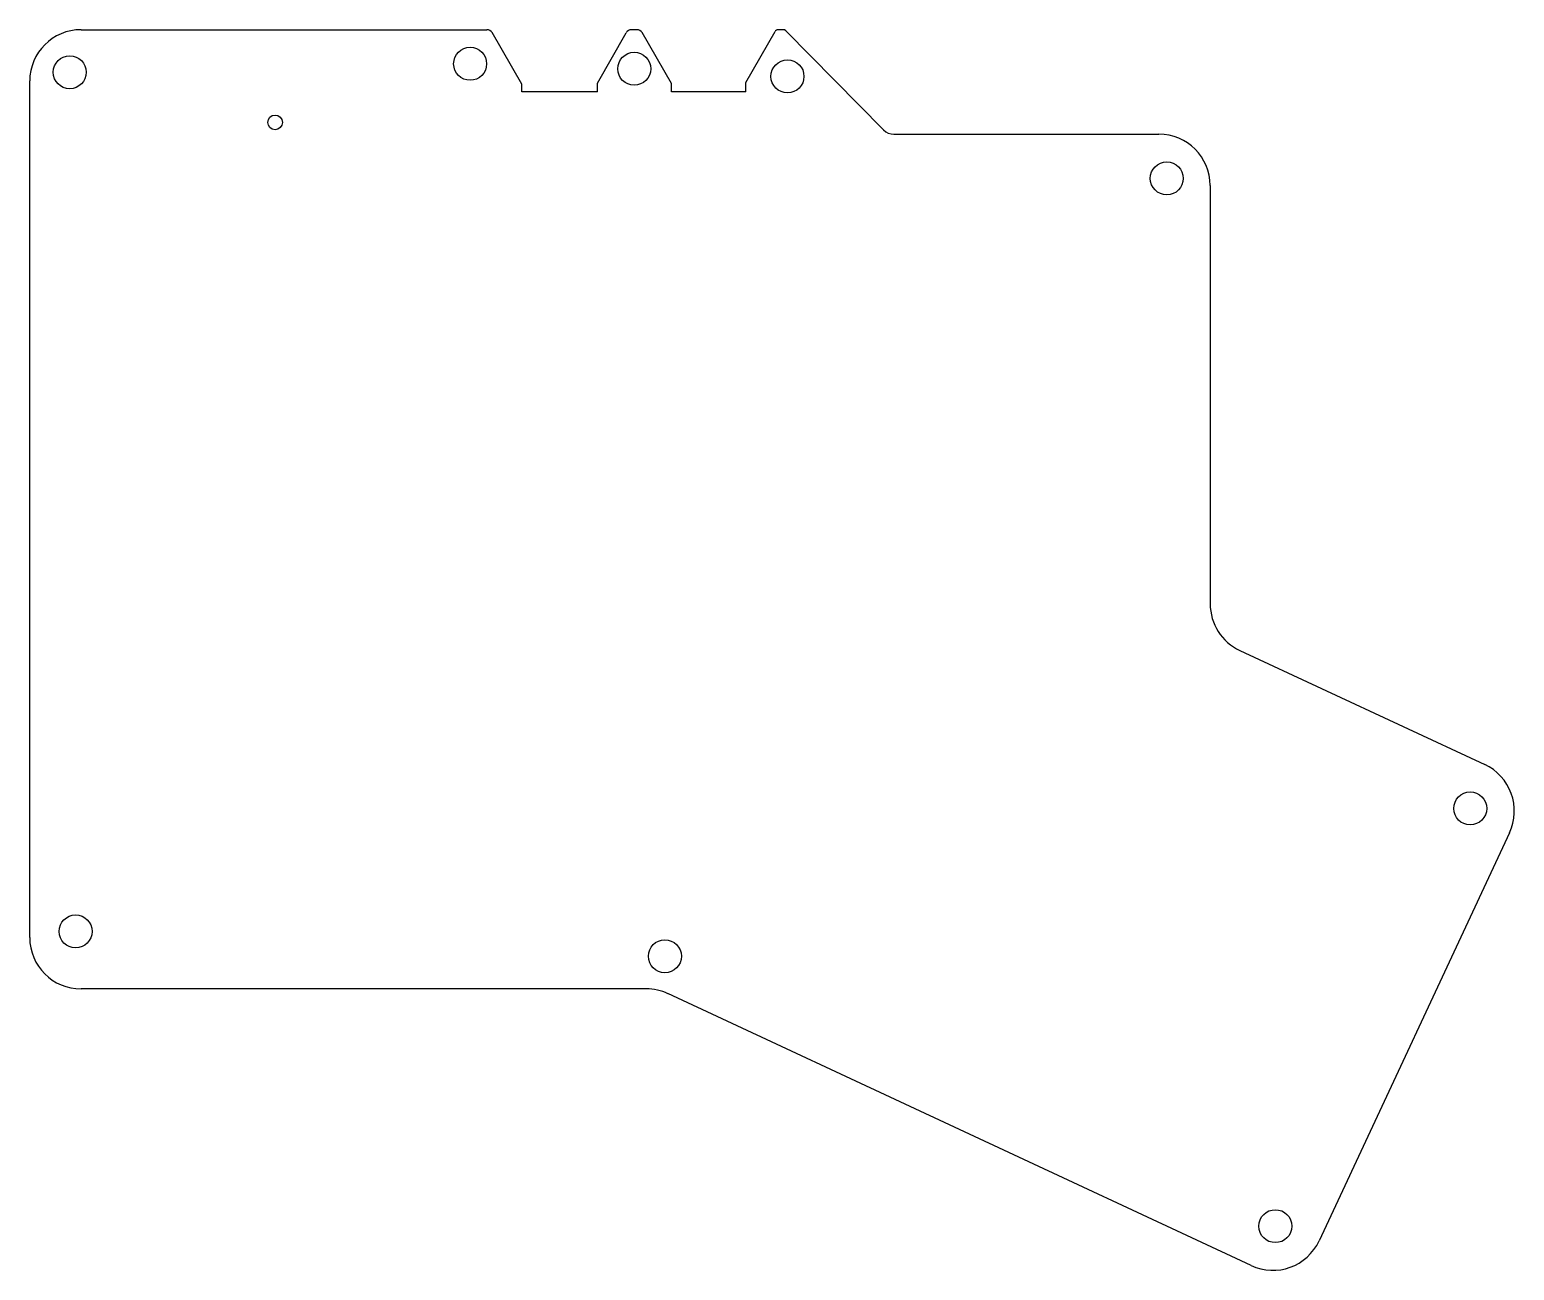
# Model space of a CAD drawing. Header units: millimetres. Extents: x 2470 to 2673, y 807 to 976.
import ezdxf

# ---------------------------------------------------------------- set-up
doc = ezdxf.new("R2010")
doc.units = ezdxf.units.MM

msp = doc.modelspace()

# ---------------------------------------------------------------- linework, layer by layer
at = {"color": 7, "linetype": 'Continuous', "lineweight": 25}
for p, q in [((2477.48, 976.03), (2532.87, 976.03)), ((2537.61, 968.61), (2533.57, 975.63)), ((2547.94, 968.74), (2551.88, 975.62)), ((2553.34, 976.03), (2552.57, 976.03)), ((2558.05, 968.69), (2554.04, 975.63)), ((2568.21, 968.82), (2572.18, 975.78)), ((2573.3, 976.03), (2572.62, 976.03)), ((2573.66, 975.88), (2586.99, 962.35)), ((2470.48, 852.12), (2470.48, 969.03)), ((2537.61, 967.53), (2537.61, 968.61)), ((2547.94, 967.54), (2547.94, 968.74)), ((2558.05, 967.56), (2558.05, 968.69)), ((2568.21, 967.56), (2568.21, 968.82)), ((2547.94, 967.54), (2537.61, 967.53)), ((2568.21, 967.56), (2558.05, 967.56)), ((2588.41, 961.76), (2624.56, 961.76)), ((2631.56, 954.76), (2631.56, 897.66)), ((2635.61, 891.32), (2669.02, 875.74)), ((2672.4, 866.44), (2646.44, 810.76)), ((2554.61, 845.12), (2477.48, 845.12)), ((2637.14, 807.37), (2557.57, 844.47))]:
    msp.add_line(p, q, dxfattribs=at)
for centre, radius in [((2475.94, 970.21), 2.25), ((2530.58, 971.37), 2.25), ((2552.97, 970.69), 2.25), ((2573.88, 969.66), 2.25), ((2503.97, 963.38), 1), ((2625.64, 955.74), 2.25), ((2667.04, 869.75), 2.25), ((2476.74, 852.97), 2.25), ((2557.15, 849.57), 2.25), ((2640.45, 812.74), 2.25)]:
    msp.add_circle(centre, radius, dxfattribs=at)
for centre, radius, start, end in [((2477.48, 969.03), 7, 90, 180), ((2532.87, 975.23), 0.8, 29.9358, 90), ((2552.57, 975.23), 0.8, 90, 150.2395), ((2553.34, 975.23), 0.8, 30.0461, 90), ((2572.62, 975.53), 0.5, 90, 150.3042), ((2573.3, 975.53), 0.5, 44.5953, 90), ((2588.41, 963.76), 2, 224.5953, 270), ((2624.56, 954.76), 7, 0, 90), ((2638.56, 897.66), 7, 180, 245.0019), ((2666.06, 869.4), 7, 335.0002, 65.0019), ((2477.48, 852.12), 7, 180, 270), ((2554.61, 838.12), 7, 65.0046, 90), ((2640.09, 813.71), 7, 245.0046, 335.0002)]:
    msp.add_arc(centre, radius, start, end, dxfattribs=at)

doc.saveas('drawing.dxf')
